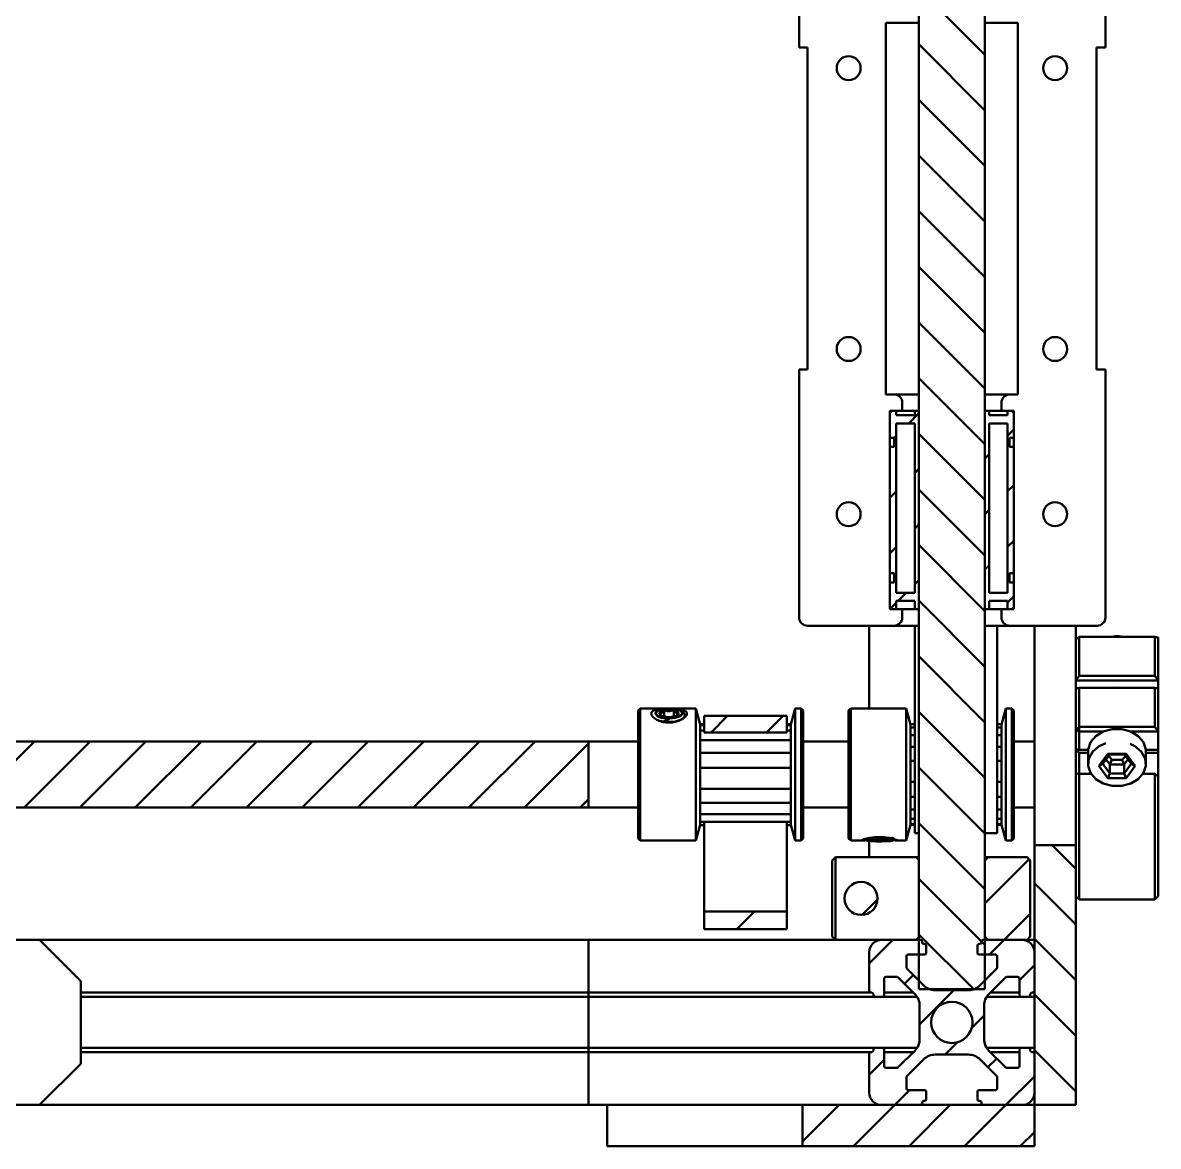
# Model space of a CAD drawing. Header units: millimetres. Extents: x -1615 to 4166, y 5 to 3174.
# Drawn here: x 1643.4 to 1735.1, y 2429.9 to 2520.6 of the extents above; entities that cross this region are included whole.
import ezdxf

# ---------------------------------------------------------------- set-up
doc = ezdxf.new("R2010")
doc.units = ezdxf.units.MM
doc.header["$LTSCALE"] = 0.25
doc.layers.add('Net dam', color=7, linetype='Continuous', lineweight=50)
pattern_1 = [(45, (1211.9955, 2335.5897), (-2.245064, 2.245064), [])]
pattern_2 = [(135, (1211.9955, 2335.5897), (-2.245064, -2.245064), [])]

msp = doc.modelspace()

# ---------------------------------------------------------------- hatches: boundary and pattern name
at = {"layer": 'Net dam'}
h = msp.add_hatch(dxfattribs=at)
h.set_pattern_fill('ANSI31', color=256, angle=90, style=0)
h.set_pattern_definition(pattern_2)
h.paths.add_polyline_path([(1721.053, 2687.252), (1715.719, 2687.252), (1715.719, 2442.586), (1721.053, 2442.586)], flags=0)
h = msp.add_hatch(dxfattribs=at)
h.set_pattern_fill('ANSI31', color=256, style=0)
h.set_pattern_definition(pattern_1)
h.paths.add_polyline_path([(1715.386, 2473.933), (1715.386, 2473.266), (1715.719, 2473.266), (1715.719, 2489.266), (1715.386, 2489.266), (1715.386, 2488.933), (1713.886, 2488.933), (1713.886, 2489.266), (1713.553, 2489.266), (1713.386, 2489.1), (1713.386, 2487.1), (1713.719, 2487.1), (1713.719, 2486.366), (1713.386, 2486.366), (1713.386, 2476.166), (1713.719, 2476.166), (1713.719, 2475.433), (1713.386, 2475.433), (1713.386, 2473.433), (1713.553, 2473.266), (1713.886, 2473.266), (1713.886, 2473.933)], flags=0)
h.paths.add_polyline_path([(1713.886, 2474.6), (1713.886, 2488.266), (1715.386, 2488.266), (1715.386, 2474.6)], flags=0)
h = msp.add_hatch(dxfattribs=at)
h.set_pattern_fill('ANSI31', color=256, style=0)
h.set_pattern_definition(pattern_1)
h.paths.add_polyline_path([(1721.386, 2473.266), (1721.386, 2473.933), (1722.886, 2473.933), (1722.886, 2473.266), (1723.219, 2473.266), (1723.386, 2473.433), (1723.386, 2475.433), (1723.053, 2475.433), (1723.053, 2476.166), (1723.386, 2476.166), (1723.386, 2486.366), (1723.053, 2486.366), (1723.053, 2487.1), (1723.386, 2487.1), (1723.386, 2489.1), (1723.219, 2489.266), (1722.886, 2489.266), (1722.886, 2488.933), (1721.386, 2488.933), (1721.386, 2489.266), (1721.053, 2489.266), (1721.053, 2473.266)], flags=0)
h.paths.add_polyline_path([(1721.386, 2474.6), (1721.386, 2488.266), (1722.886, 2488.266), (1722.886, 2474.6)], flags=0)
h = msp.add_hatch(dxfattribs=at)
h.set_pattern_fill('ANSI31', color=256, style=0)
h.set_pattern_definition(pattern_1)
h.paths.add_polyline_path([(1698.386, 2463.327), (1705.053, 2463.327), (1705.053, 2464.66), (1698.386, 2464.66)], flags=0)
h = msp.add_hatch(dxfattribs=at)
h.set_pattern_fill('ANSI31', color=256, style=0)
h.set_pattern_definition(pattern_1)
h.paths.add_polyline_path([(1411.053, 2457.252), (1689.053, 2457.252), (1689.053, 2462.586), (1411.053, 2462.586)], flags=0)
h = msp.add_hatch(dxfattribs=at)
h.set_pattern_fill('ANSI31', color=256, angle=90, style=0)
h.set_pattern_definition(pattern_2)
h.paths.add_polyline_path([(1728.386, 2454.222), (1725.053, 2454.222), (1725.053, 2433.252), (1728.386, 2433.252)], flags=0)
h = msp.add_hatch(dxfattribs=at)
h.set_pattern_fill('ANSI31', color=256, style=0)
h.set_pattern_definition(pattern_1)
h.paths.add_polyline_path([(1724.719, 2452.986), (1724.453, 2453.252), (1721.319, 2453.252), (1721.053, 2452.986), (1721.053, 2446.852), (1721.319, 2446.586), (1724.453, 2446.586), (1724.719, 2446.852)], flags=0)
h = msp.add_hatch(dxfattribs=at)
h.set_pattern_fill('ANSI31', color=256, style=0)
h.set_pattern_definition(pattern_1)
edge = h.paths.add_edge_path(flags=0)
edge.add_arc((1711.053, 2449.919), 1.333, 0, 360)
h = msp.add_hatch(dxfattribs=at)
h.set_pattern_fill('ANSI31', color=256, style=0)
h.set_pattern_definition(pattern_1)
h.paths.add_polyline_path([(1698.386, 2447.452), (1705.053, 2447.452), (1705.053, 2448.869), (1698.386, 2448.869)], flags=0)
h = msp.add_hatch(dxfattribs=at)
h.set_pattern_fill('ANSI31', color=256, style=0)
h.set_pattern_definition(pattern_1)
edge = h.paths.add_edge_path(flags=0)
edge.add_line((1713.053, 2443.586), (1713.957, 2443.586))
edge.add_arc((1713.957, 2443.452), 0.133, 45, 90, ccw=False)
edge.add_line((1714.051, 2443.546), (1715.395, 2442.202))
edge.add_arc((1714.453, 2441.259), 1.333, 0, 45, ccw=False)
edge.add_line((1715.786, 2441.259), (1715.786, 2438.578))
edge.add_arc((1714.453, 2438.578), 1.333, 315, 360, ccw=False)
edge.add_line((1715.395, 2437.635), (1714.051, 2436.291))
edge.add_arc((1713.957, 2436.386), 0.133, 270, 315, ccw=False)
edge.add_line((1713.957, 2436.252), (1713.053, 2436.252))
edge.add_arc((1713.053, 2436.386), 0.133, 180, 270, ccw=False)
edge.add_line((1712.919, 2436.386), (1712.919, 2437.719))
edge.add_arc((1712.786, 2437.719), 0.133, 0, 90)
edge.add_line((1712.786, 2437.852), (1712.186, 2437.852))
edge.add_arc((1712.186, 2437.719), 0.133, 90, 180)
edge.add_line((1712.053, 2437.719), (1712.053, 2437.652))
edge.add_arc((1711.919, 2437.652), 0.133, 270, 360, ccw=False)
edge.add_line((1711.919, 2437.519), (1711.853, 2437.519))
edge.add_arc((1711.853, 2437.386), 0.133, 90, 180)
edge.add_line((1711.719, 2437.386), (1711.719, 2434.252))
edge.add_arc((1712.719, 2434.252), 1, 180, 270)
edge.add_line((1712.719, 2433.252), (1715.853, 2433.252))
edge.add_arc((1715.853, 2433.386), 0.133, 270, 360)
edge.add_line((1715.986, 2433.386), (1715.986, 2433.452))
edge.add_arc((1716.119, 2433.452), 0.133, 90, 180, ccw=False)
edge.add_line((1716.119, 2433.586), (1716.186, 2433.586))
edge.add_arc((1716.186, 2433.719), 0.133, 270, 360)
edge.add_line((1716.319, 2433.719), (1716.319, 2434.319))
edge.add_arc((1716.186, 2434.319), 0.133, 0, 90)
edge.add_line((1716.186, 2434.452), (1714.853, 2434.452))
edge.add_arc((1714.853, 2434.586), 0.133, 180, 270, ccw=False)
edge.add_line((1714.719, 2434.586), (1714.719, 2435.49))
edge.add_arc((1714.853, 2435.49), 0.133, 135, 180, ccw=False)
edge.add_line((1714.758, 2435.584), (1716.102, 2436.928))
edge.add_arc((1717.045, 2435.986), 1.333, 90, 135, ccw=False)
edge.add_line((1717.045, 2437.319), (1719.726, 2437.319))
edge.add_arc((1719.726, 2435.986), 1.333, 45, 90, ccw=False)
edge.add_line((1720.669, 2436.928), (1722.013, 2435.584))
edge.add_arc((1721.919, 2435.49), 0.133, 0, 45, ccw=False)
edge.add_line((1722.053, 2435.49), (1722.053, 2434.586))
edge.add_arc((1721.919, 2434.586), 0.133, 270, 360, ccw=False)
edge.add_line((1721.919, 2434.452), (1720.586, 2434.452))
edge.add_arc((1720.586, 2434.319), 0.133, 90, 180)
edge.add_line((1720.453, 2434.319), (1720.453, 2433.719))
edge.add_arc((1720.586, 2433.719), 0.133, 180, 270)
edge.add_line((1720.586, 2433.586), (1720.653, 2433.586))
edge.add_arc((1720.653, 2433.452), 0.133, 0, 90, ccw=False)
edge.add_line((1720.786, 2433.452), (1720.786, 2433.386))
edge.add_arc((1720.919, 2433.386), 0.133, 180, 270)
edge.add_line((1720.919, 2433.252), (1724.053, 2433.252))
edge.add_arc((1724.053, 2434.252), 1, 270, 360)
edge.add_line((1725.053, 2434.252), (1725.053, 2437.386))
edge.add_arc((1724.919, 2437.386), 0.133, 0, 90)
edge.add_line((1724.919, 2437.519), (1724.853, 2437.519))
edge.add_arc((1724.853, 2437.652), 0.133, 180, 270, ccw=False)
edge.add_line((1724.719, 2437.652), (1724.719, 2437.719))
edge.add_arc((1724.586, 2437.719), 0.133, 0, 90)
edge.add_line((1724.586, 2437.852), (1723.986, 2437.852))
edge.add_arc((1723.986, 2437.719), 0.133, 90, 180)
edge.add_line((1723.853, 2437.719), (1723.853, 2436.386))
edge.add_arc((1723.719, 2436.386), 0.133, 270, 360, ccw=False)
edge.add_line((1723.719, 2436.252), (1722.815, 2436.252))
edge.add_arc((1722.815, 2436.386), 0.133, 225, 270, ccw=False)
edge.add_line((1722.721, 2436.291), (1721.376, 2437.635))
edge.add_arc((1722.319, 2438.578), 1.333, 180, 225, ccw=False)
edge.add_line((1720.986, 2438.578), (1720.986, 2441.259))
edge.add_arc((1722.319, 2441.259), 1.333, 135, 180, ccw=False)
edge.add_line((1721.376, 2442.202), (1722.721, 2443.546))
edge.add_arc((1722.815, 2443.452), 0.133, 90, 135, ccw=False)
edge.add_line((1722.815, 2443.586), (1723.719, 2443.586))
edge.add_arc((1723.719, 2443.452), 0.133, 0, 90, ccw=False)
edge.add_line((1723.853, 2443.452), (1723.853, 2442.119))
edge.add_arc((1723.986, 2442.119), 0.133, 180, 270)
edge.add_line((1723.986, 2441.986), (1724.586, 2441.986))
edge.add_arc((1724.586, 2442.119), 0.133, 270, 360)
edge.add_line((1724.719, 2442.119), (1724.719, 2442.186))
edge.add_arc((1724.853, 2442.186), 0.133, 90, 180, ccw=False)
edge.add_line((1724.853, 2442.319), (1724.919, 2442.319))
edge.add_arc((1724.919, 2442.452), 0.133, 270, 360)
edge.add_line((1725.053, 2442.452), (1725.053, 2445.586))
edge.add_arc((1724.053, 2445.586), 1, 0, 90)
edge.add_line((1724.053, 2446.586), (1720.919, 2446.586))
edge.add_arc((1720.919, 2446.452), 0.133, 90, 180)
edge.add_line((1720.786, 2446.452), (1720.786, 2446.386))
edge.add_arc((1720.653, 2446.386), 0.133, 270, 360, ccw=False)
edge.add_line((1720.653, 2446.252), (1720.586, 2446.252))
edge.add_arc((1720.586, 2446.119), 0.133, 90, 180)
edge.add_line((1720.453, 2446.119), (1720.453, 2445.519))
edge.add_arc((1720.586, 2445.519), 0.133, 180, 270)
edge.add_line((1720.586, 2445.386), (1721.919, 2445.386))
edge.add_arc((1721.919, 2445.252), 0.133, 0, 90, ccw=False)
edge.add_line((1722.053, 2445.252), (1722.053, 2444.348))
edge.add_arc((1721.919, 2444.348), 0.133, 315, 360, ccw=False)
edge.add_line((1722.013, 2444.254), (1720.669, 2442.909))
edge.add_arc((1719.726, 2443.852), 1.333, 270, 315, ccw=False)
edge.add_line((1719.726, 2442.519), (1717.045, 2442.519))
edge.add_arc((1717.045, 2443.852), 1.333, 225, 270, ccw=False)
edge.add_line((1716.102, 2442.909), (1714.758, 2444.254))
edge.add_arc((1714.853, 2444.348), 0.133, 180, 225, ccw=False)
edge.add_line((1714.719, 2444.348), (1714.719, 2445.252))
edge.add_arc((1714.853, 2445.252), 0.133, 90, 180, ccw=False)
edge.add_line((1714.853, 2445.386), (1716.186, 2445.386))
edge.add_arc((1716.186, 2445.519), 0.133, 270, 360)
edge.add_line((1716.319, 2445.519), (1716.319, 2446.119))
edge.add_arc((1716.186, 2446.119), 0.133, 0, 90)
edge.add_line((1716.186, 2446.252), (1716.119, 2446.252))
edge.add_arc((1716.119, 2446.386), 0.133, 180, 270, ccw=False)
edge.add_line((1715.986, 2446.386), (1715.986, 2446.452))
edge.add_arc((1715.853, 2446.452), 0.133, 0, 90)
edge.add_line((1715.853, 2446.586), (1712.719, 2446.586))
edge.add_arc((1712.719, 2445.586), 1, 90, 180)
edge.add_line((1711.719, 2445.586), (1711.719, 2442.452))
edge.add_arc((1711.853, 2442.452), 0.133, 180, 270)
edge.add_line((1711.853, 2442.319), (1711.919, 2442.319))
edge.add_arc((1711.919, 2442.186), 0.133, 0, 90, ccw=False)
edge.add_line((1712.053, 2442.186), (1712.053, 2442.119))
edge.add_arc((1712.186, 2442.119), 0.133, 180, 270)
edge.add_line((1712.186, 2441.986), (1712.786, 2441.986))
edge.add_arc((1712.786, 2442.119), 0.133, 270, 360)
edge.add_line((1712.919, 2442.119), (1712.919, 2443.452))
edge.add_arc((1713.053, 2443.452), 0.133, 90, 180, ccw=False)
edge = h.paths.add_edge_path(flags=0)
edge.add_arc((1718.386, 2439.919), 1.667, 0, 360)
h = msp.add_hatch(dxfattribs=at)
h.set_pattern_fill('ANSI31', color=256, style=0)
h.set_pattern_definition(pattern_1)
h.paths.add_polyline_path([(1725.053, 2429.919), (1725.053, 2433.252), (1706.331, 2433.252), (1706.331, 2429.919)], flags=0)

# ---------------------------------------------------------------- linework, layer by layer
for p, q in [((1715.719, 2687.252), (1715.719, 2442.586)), ((1721.053, 2442.586), (1721.053, 2687.252)), ((1706.053, 2518.6), (1706.053, 2538.6)), ((1730.783, 2518.6), (1730.783, 2538.6)), ((1713.719, 2520.6), (1713.053, 2520.6)), ((1713.053, 2490.6), (1713.053, 2520.6)), ((1715.719, 2520.6), (1713.719, 2520.6)), ((1723.053, 2520.6), (1721.053, 2520.6)), ((1723.719, 2520.6), (1723.053, 2520.6)), ((1723.719, 2520.6), (1723.719, 2490.6)), ((1706.053, 2518.6), (1706.719, 2518.6)), ((1706.719, 2518.6), (1706.719, 2492.6)), ((1730.053, 2518.6), (1730.783, 2518.6)), ((1730.053, 2492.6), (1730.053, 2518.6)), ((1706.053, 2492.6), (1706.053, 2472.6)), ((1706.719, 2492.6), (1706.053, 2492.6)), ((1730.783, 2492.6), (1730.053, 2492.6)), ((1730.783, 2472.6), (1730.783, 2492.6)), ((1713.053, 2490.6), (1713.719, 2490.6)), ((1713.719, 2490.6), (1715.719, 2490.6)), ((1721.053, 2490.6), (1723.053, 2490.6)), ((1723.053, 2490.6), (1723.719, 2490.6)), ((1713.386, 2489.1), (1713.553, 2489.266)), ((1713.386, 2489.266), (1714.386, 2489.266)), ((1713.386, 2473.266), (1713.386, 2489.266)), ((1713.553, 2489.266), (1713.886, 2489.266)), ((1713.886, 2489.266), (1713.886, 2488.933)), ((1714.386, 2489.266), (1714.386, 2489.933)), ((1714.386, 2489.266), (1715.386, 2489.266)), ((1715.386, 2488.933), (1715.386, 2489.266)), ((1715.386, 2489.266), (1715.719, 2489.266)), ((1715.719, 2489.266), (1715.719, 2473.266)), ((1721.053, 2473.266), (1721.053, 2489.266)), ((1721.053, 2489.266), (1721.386, 2489.266)), ((1721.386, 2489.266), (1721.386, 2488.933)), ((1721.386, 2489.266), (1722.386, 2489.266)), ((1722.386, 2489.933), (1722.386, 2489.266)), ((1722.386, 2489.266), (1723.386, 2489.266)), ((1722.886, 2488.933), (1722.886, 2489.266)), ((1722.886, 2489.266), (1723.219, 2489.266)), ((1723.219, 2489.266), (1723.386, 2489.1)), ((1723.386, 2489.266), (1723.386, 2473.266)), ((1713.386, 2487.1), (1713.386, 2489.1)), ((1713.886, 2488.933), (1715.386, 2488.933)), ((1721.386, 2488.933), (1722.886, 2488.933)), ((1723.386, 2489.1), (1723.386, 2487.1)), ((1713.886, 2488.266), (1715.386, 2488.266)), ((1713.886, 2474.6), (1713.886, 2488.266)), ((1715.386, 2488.266), (1715.386, 2474.6)), ((1721.386, 2488.266), (1722.886, 2488.266)), ((1721.386, 2474.6), (1721.386, 2488.266)), ((1722.886, 2488.266), (1722.886, 2474.6)), ((1713.719, 2487.1), (1713.386, 2487.1)), ((1713.719, 2486.366), (1713.719, 2487.1)), ((1723.386, 2487.1), (1723.053, 2487.1)), ((1723.053, 2487.1), (1723.053, 2486.366)), ((1713.386, 2476.166), (1713.386, 2486.366)), ((1713.386, 2486.366), (1713.719, 2486.366)), ((1723.053, 2486.366), (1723.386, 2486.366)), ((1723.386, 2486.366), (1723.386, 2476.166)), ((1713.719, 2476.166), (1713.386, 2476.166)), ((1713.719, 2475.433), (1713.719, 2476.166)), ((1723.053, 2476.166), (1723.053, 2475.433)), ((1723.386, 2476.166), (1723.053, 2476.166)), ((1713.386, 2473.433), (1713.386, 2475.433)), ((1713.386, 2475.433), (1713.719, 2475.433)), ((1715.386, 2474.6), (1713.886, 2474.6)), ((1722.886, 2474.6), (1721.386, 2474.6)), ((1723.053, 2475.433), (1723.386, 2475.433)), ((1723.386, 2475.433), (1723.386, 2473.433)), ((1715.386, 2473.933), (1713.886, 2473.933)), ((1713.886, 2473.933), (1713.886, 2473.266)), ((1715.386, 2473.266), (1715.386, 2473.933)), ((1721.386, 2473.933), (1721.386, 2473.266)), ((1722.886, 2473.933), (1721.386, 2473.933)), ((1722.886, 2473.266), (1722.886, 2473.933)), ((1713.553, 2473.266), (1713.386, 2473.433)), ((1714.386, 2473.266), (1713.386, 2473.266)), ((1713.886, 2473.266), (1713.553, 2473.266)), ((1714.386, 2472.6), (1714.386, 2473.266)), ((1715.386, 2473.266), (1714.386, 2473.266)), ((1715.719, 2473.266), (1715.386, 2473.266)), ((1721.386, 2473.266), (1721.053, 2473.266)), ((1722.386, 2473.266), (1721.386, 2473.266)), ((1722.386, 2473.266), (1722.386, 2472.6)), ((1723.386, 2473.266), (1722.386, 2473.266)), ((1723.219, 2473.266), (1722.886, 2473.266)), ((1723.386, 2473.433), (1723.219, 2473.266)), ((1706.719, 2471.933), (1713.719, 2471.933)), ((1711.719, 2465.252), (1711.719, 2471.933)), ((1715.719, 2471.933), (1713.719, 2471.933)), ((1715.386, 2459.883), (1715.386, 2471.933)), ((1723.053, 2471.933), (1721.053, 2471.933)), ((1722.053, 2459.883), (1722.053, 2471.933)), ((1723.053, 2471.933), (1730.117, 2471.933)), ((1725.053, 2471.933), (1725.053, 2454.222)), ((1728.386, 2471.933), (1728.386, 2470.825)), ((1728.386, 2470.825), (1728.653, 2471.031)), ((1728.653, 2471.031), (1728.653, 2467.886)), ((1734.786, 2471.031), (1728.653, 2471.031)), ((1734.786, 2467.886), (1734.786, 2471.031)), ((1734.786, 2471.031), (1735.053, 2470.994)), ((1735.053, 2470.994), (1735.053, 2467.511)), ((1728.386, 2467.511), (1728.386, 2470.825)), ((1728.386, 2467.511), (1728.653, 2467.886)), ((1735.053, 2467.511), (1728.386, 2467.511)), ((1728.386, 2466.952), (1728.386, 2467.511)), ((1728.653, 2467.886), (1734.786, 2467.886)), ((1735.053, 2467.511), (1734.786, 2467.886)), ((1735.053, 2466.877), (1735.053, 2467.511)), ((1728.386, 2466.952), (1728.386, 2466.877)), ((1728.653, 2466.915), (1728.386, 2466.877)), ((1728.386, 2463.564), (1728.386, 2466.877)), ((1728.653, 2466.915), (1728.653, 2463.77)), ((1734.786, 2466.915), (1728.653, 2466.915)), ((1734.786, 2463.77), (1734.786, 2466.915)), ((1735.053, 2466.877), (1734.786, 2466.915)), ((1735.053, 2466.877), (1735.053, 2463.395)), ((1693.219, 2465.252), (1693.053, 2465.086)), ((1693.053, 2465.086), (1693.053, 2454.752)), ((1695.336, 2465.252), (1693.219, 2465.252)), ((1693.219, 2465.252), (1693.219, 2457.882)), ((1694.529, 2464.738), (1694.679, 2464.645)), ((1694.691, 2465.094), (1694.654, 2465.074)), ((1695.168, 2464.599), (1695.168, 2465.108)), ((1697.707, 2465.252), (1695.769, 2465.252)), ((1695.937, 2464.599), (1695.937, 2465.108)), ((1696.535, 2465.03), (1696.414, 2465.094)), ((1698.053, 2463.963), (1697.707, 2465.252)), ((1697.707, 2457.882), (1697.707, 2465.252)), ((1705.053, 2464.66), (1698.386, 2464.66)), ((1698.386, 2464.66), (1698.386, 2463.327)), ((1705.053, 2463.327), (1705.053, 2464.66)), ((1705.731, 2465.252), (1705.386, 2463.963)), ((1706.219, 2465.252), (1705.731, 2465.252)), ((1705.731, 2457.882), (1705.731, 2465.252)), ((1706.386, 2465.086), (1706.219, 2465.252)), ((1706.219, 2465.252), (1706.219, 2457.882)), ((1706.386, 2465.086), (1706.386, 2464.694)), ((1706.386, 2464.694), (1706.386, 2454.752)), ((1710.219, 2465.252), (1710.053, 2465.086)), ((1710.053, 2465.086), (1710.053, 2460.261)), ((1714.707, 2465.252), (1710.219, 2465.252)), ((1710.219, 2465.252), (1710.219, 2454.586)), ((1715.053, 2463.963), (1714.707, 2465.252)), ((1714.707, 2454.586), (1714.707, 2465.252)), ((1722.731, 2465.252), (1722.386, 2463.963)), ((1723.219, 2465.252), (1722.731, 2465.252)), ((1722.731, 2454.586), (1722.731, 2465.252)), ((1723.386, 2465.086), (1723.219, 2465.252)), ((1723.219, 2465.252), (1723.219, 2454.586)), ((1723.386, 2465.086), (1723.386, 2454.752)), ((1695.332, 2464.469), (1695.613, 2464.447)), ((1698.386, 2463.99), (1698.053, 2463.99)), ((1698.053, 2463.99), (1698.053, 2463.963)), ((1698.053, 2463.914), (1698.053, 2463.963)), ((1698.386, 2463.914), (1698.053, 2463.914)), ((1698.053, 2463.914), (1698.053, 2463.912)), ((1698.053, 2463.912), (1698.053, 2463.847)), ((1698.053, 2463.847), (1698.053, 2463.798)), ((1698.053, 2463.475), (1698.053, 2463.798)), ((1705.386, 2463.99), (1705.053, 2463.99)), ((1705.386, 2463.914), (1705.053, 2463.914)), ((1705.386, 2463.963), (1705.386, 2463.99)), ((1705.386, 2463.963), (1705.386, 2463.914)), ((1705.386, 2463.912), (1705.386, 2463.914)), ((1705.386, 2463.847), (1705.386, 2463.912)), ((1705.386, 2463.798), (1705.386, 2463.847)), ((1705.386, 2463.798), (1705.386, 2463.475)), ((1715.386, 2463.987), (1715.053, 2463.987)), ((1715.053, 2463.987), (1715.053, 2463.962)), ((1715.053, 2463.987), (1715.053, 2463.987)), ((1715.053, 2463.962), (1715.053, 2463.922)), ((1715.053, 2463.714), (1715.053, 2463.922)), ((1715.386, 2463.724), (1715.053, 2463.724)), ((1715.053, 2463.724), (1715.053, 2463.717)), ((1715.053, 2463.717), (1715.053, 2463.607)), ((1715.053, 2463.607), (1715.053, 2463.548)), ((1722.386, 2463.987), (1722.053, 2463.987)), ((1722.386, 2463.724), (1722.053, 2463.724)), ((1722.386, 2463.962), (1722.386, 2463.987)), ((1722.386, 2463.987), (1722.386, 2463.987)), ((1722.386, 2463.922), (1722.386, 2463.962)), ((1722.386, 2463.922), (1722.386, 2463.714)), ((1722.386, 2463.717), (1722.386, 2463.724)), ((1722.386, 2463.607), (1722.386, 2463.717)), ((1722.386, 2463.548), (1722.386, 2463.607)), ((1728.653, 2463.77), (1728.386, 2463.564)), ((1728.653, 2463.395), (1728.653, 2463.77)), ((1728.653, 2463.77), (1734.786, 2463.77)), ((1735.053, 2463.395), (1734.786, 2463.77)), ((1698.386, 2463.479), (1698.053, 2463.479)), ((1698.053, 2463.466), (1698.053, 2463.479)), ((1698.053, 2463.466), (1698.053, 2463.32)), ((1698.053, 2463.32), (1698.053, 2463.254)), ((1698.053, 2462.706), (1698.053, 2463.254)), ((1705.386, 2462.706), (1698.053, 2462.706)), ((1698.053, 2462.706), (1698.053, 2462.673)), ((1698.053, 2462.673), (1698.053, 2462.46)), ((1698.386, 2463.327), (1705.053, 2463.327)), ((1705.386, 2463.479), (1705.053, 2463.479)), ((1705.386, 2463.466), (1705.386, 2463.479)), ((1705.386, 2463.32), (1705.386, 2463.466)), ((1705.386, 2463.254), (1705.386, 2463.32)), ((1705.386, 2463.254), (1705.386, 2462.706)), ((1705.386, 2462.673), (1705.386, 2462.706)), ((1705.386, 2462.46), (1705.386, 2462.673)), ((1715.053, 2463.097), (1715.053, 2463.548)), ((1715.386, 2463.098), (1715.053, 2463.098)), ((1715.053, 2463.098), (1715.053, 2463.075)), ((1715.053, 2463.075), (1715.053, 2462.891)), ((1715.053, 2462.891), (1715.053, 2462.818)), ((1715.053, 2462.169), (1715.053, 2462.818)), ((1722.386, 2463.098), (1722.053, 2463.098)), ((1722.386, 2463.548), (1722.386, 2463.097)), ((1722.386, 2463.075), (1722.386, 2463.098)), ((1722.386, 2462.891), (1722.386, 2463.075)), ((1722.386, 2462.818), (1722.386, 2462.891)), ((1722.386, 2462.818), (1722.386, 2462.169)), ((1728.653, 2463.395), (1728.386, 2463.564)), ((1728.386, 2463.005), (1728.386, 2463.564)), ((1728.386, 2463.005), (1728.386, 2454.222)), ((1730.636, 2463.395), (1728.653, 2463.395)), ((1728.653, 2463.395), (1728.653, 2461.914)), ((1735.053, 2463.395), (1732.802, 2463.395)), ((1735.053, 2461.914), (1735.053, 2463.395)), ((1411.053, 2462.586), (1689.053, 2462.586)), ((1693.053, 2462.586), (1689.053, 2462.586)), ((1689.053, 2462.586), (1689.053, 2457.252)), ((1698.053, 2462.46), (1698.053, 2462.384)), ((1698.053, 2461.663), (1698.053, 2462.384)), ((1705.386, 2462.384), (1705.386, 2462.46)), ((1705.386, 2462.384), (1705.386, 2461.663)), ((1710.053, 2462.586), (1706.386, 2462.586)), ((1715.386, 2462.171), (1715.053, 2462.171)), ((1715.053, 2462.169), (1715.053, 2462.125)), ((1715.053, 2462.125), (1715.053, 2461.884)), ((1715.053, 2461.884), (1715.053, 2461.805)), ((1715.053, 2461.02), (1715.053, 2461.805)), ((1722.386, 2462.171), (1722.053, 2462.171)), ((1722.386, 2462.125), (1722.386, 2462.169)), ((1722.386, 2461.884), (1722.386, 2462.125)), ((1722.386, 2461.805), (1722.386, 2461.884)), ((1722.386, 2461.805), (1722.386, 2461.02)), ((1725.053, 2462.586), (1723.386, 2462.586)), ((1728.653, 2461.914), (1728.386, 2461.964)), ((1728.386, 2461.964), (1728.653, 2461.676)), ((1728.653, 2461.914), (1729.391, 2461.914)), ((1729.386, 2461.795), (1729.386, 2460.782)), ((1734.047, 2461.914), (1735.053, 2461.914)), ((1734.053, 2460.782), (1734.053, 2461.795)), ((1735.053, 2461.676), (1735.053, 2461.914)), ((1705.386, 2461.669), (1698.053, 2461.669)), ((1698.053, 2461.663), (1698.053, 2461.61)), ((1698.053, 2461.61), (1698.053, 2461.351)), ((1698.053, 2461.351), (1698.053, 2461.272)), ((1698.053, 2460.451), (1698.053, 2461.272)), ((1705.386, 2461.61), (1705.386, 2461.663)), ((1705.386, 2461.351), (1705.386, 2461.61)), ((1705.386, 2461.272), (1705.386, 2461.351)), ((1705.386, 2461.272), (1705.386, 2460.451)), ((1715.386, 2461.032), (1715.053, 2461.032)), ((1715.053, 2461.02), (1715.053, 2460.958)), ((1715.053, 2460.958), (1715.053, 2460.684)), ((1722.386, 2461.032), (1722.053, 2461.032)), ((1722.386, 2460.958), (1722.386, 2461.02)), ((1722.386, 2460.684), (1722.386, 2460.958)), ((1728.653, 2461.676), (1728.653, 2459.989)), ((1728.653, 2461.676), (1729.386, 2461.676)), ((1730.264, 2460.613), (1730.992, 2461.588)), ((1731.142, 2461.552), (1730.565, 2460.778)), ((1731.142, 2460.73), (1730.835, 2461.141)), ((1730.992, 2461.588), (1732.447, 2461.588)), ((1731.142, 2461.552), (1730.992, 2461.588)), ((1731.047, 2461.424), (1731.292, 2461.096)), ((1732.297, 2461.552), (1731.142, 2461.552)), ((1731.292, 2461.096), (1731.142, 2460.73)), ((1731.292, 2461.096), (1732.146, 2461.096)), ((1732.146, 2461.096), (1732.392, 2461.424)), ((1732.146, 2461.096), (1732.297, 2460.73)), ((1732.447, 2461.588), (1732.297, 2461.552)), ((1732.874, 2460.778), (1732.297, 2461.552)), ((1732.603, 2461.141), (1732.297, 2460.73)), ((1732.447, 2461.588), (1733.174, 2460.613)), ((1734.053, 2461.676), (1735.053, 2461.676)), ((1735.053, 2459.772), (1735.053, 2461.676)), ((1705.386, 2460.471), (1698.053, 2460.471)), ((1698.053, 2460.451), (1698.053, 2460.382)), ((1698.053, 2460.382), (1698.053, 2460.102)), ((1698.053, 2460.102), (1698.053, 2460.028)), ((1698.053, 2459.186), (1698.053, 2460.028)), ((1705.386, 2460.382), (1705.386, 2460.451)), ((1705.386, 2460.102), (1705.386, 2460.382)), ((1705.386, 2460.028), (1705.386, 2460.102)), ((1705.386, 2460.028), (1705.386, 2459.186)), ((1710.053, 2460.261), (1710.053, 2454.752)), ((1715.053, 2460.684), (1715.053, 2460.607)), ((1715.053, 2459.764), (1715.053, 2460.607)), ((1722.386, 2460.607), (1722.386, 2460.684)), ((1722.386, 2460.607), (1722.386, 2459.764)), ((1728.386, 2460.008), (1728.653, 2459.989)), ((1728.653, 2459.989), (1728.653, 2454.975)), ((1729.623, 2459.989), (1728.653, 2459.989)), ((1730.565, 2460.778), (1730.264, 2460.613)), ((1730.992, 2459.638), (1730.264, 2460.613)), ((1730.565, 2460.778), (1731.142, 2460.004)), ((1731.142, 2460.004), (1730.992, 2459.638)), ((1731.142, 2460.73), (1731.142, 2460.004)), ((1732.297, 2460.73), (1731.142, 2460.73)), ((1731.142, 2460.004), (1732.297, 2460.004)), ((1732.297, 2460.004), (1732.874, 2460.778)), ((1732.297, 2460.73), (1732.297, 2460.004)), ((1732.447, 2459.638), (1732.297, 2460.004)), ((1733.174, 2460.613), (1732.447, 2459.638)), ((1733.174, 2460.613), (1732.874, 2460.778)), ((1734.786, 2459.989), (1733.816, 2459.989)), ((1734.786, 2454.975), (1734.786, 2459.989)), ((1734.786, 2459.989), (1735.053, 2459.772)), ((1698.053, 2459.186), (1698.053, 2459.108)), ((1698.053, 2459.108), (1698.053, 2458.835)), ((1705.386, 2459.108), (1705.386, 2459.186)), ((1705.386, 2458.835), (1705.386, 2459.108)), ((1715.053, 2459.764), (1715.053, 2459.69)), ((1715.053, 2459.69), (1715.053, 2459.41)), ((1715.053, 2459.41), (1715.053, 2459.342)), ((1715.053, 2458.523), (1715.053, 2459.342)), ((1715.053, 2459.323), (1715.386, 2459.323)), ((1715.386, 2455.177), (1715.386, 2459.883)), ((1722.053, 2455.177), (1722.053, 2459.883)), ((1722.053, 2459.323), (1722.386, 2459.323)), ((1722.386, 2459.69), (1722.386, 2459.764)), ((1722.386, 2459.41), (1722.386, 2459.69)), ((1722.386, 2459.342), (1722.386, 2459.41)), ((1722.386, 2459.342), (1722.386, 2458.523)), ((1732.447, 2459.638), (1730.992, 2459.638)), ((1735.053, 2459.772), (1735.053, 2454.83)), ((1698.053, 2458.835), (1698.053, 2458.774)), ((1698.053, 2457.993), (1698.053, 2458.774)), ((1698.053, 2458.762), (1705.386, 2458.762)), ((1705.386, 2458.774), (1705.386, 2458.835)), ((1705.386, 2458.774), (1705.386, 2457.993)), ((1715.053, 2458.523), (1715.053, 2458.444)), ((1715.053, 2458.444), (1715.053, 2458.186)), ((1715.053, 2458.186), (1715.053, 2458.133)), ((1715.053, 2457.418), (1715.053, 2458.133)), ((1715.053, 2458.128), (1715.386, 2458.128)), ((1722.053, 2458.128), (1722.386, 2458.128)), ((1722.386, 2458.444), (1722.386, 2458.523)), ((1722.386, 2458.186), (1722.386, 2458.444)), ((1722.386, 2458.133), (1722.386, 2458.186)), ((1722.386, 2458.133), (1722.386, 2457.418)), ((1689.053, 2457.252), (1411.053, 2457.252)), ((1689.053, 2457.252), (1693.053, 2457.252)), ((1693.219, 2457.882), (1693.219, 2454.586)), ((1697.707, 2454.586), (1697.707, 2457.882)), ((1698.053, 2457.993), (1698.053, 2457.914)), ((1698.053, 2457.914), (1698.053, 2457.674)), ((1698.053, 2457.674), (1698.053, 2457.631)), ((1698.053, 2456.988), (1698.053, 2457.631)), ((1698.053, 2457.63), (1705.386, 2457.63)), ((1705.386, 2457.914), (1705.386, 2457.993)), ((1705.386, 2457.674), (1705.386, 2457.914)), ((1705.386, 2457.631), (1705.386, 2457.674)), ((1705.386, 2457.631), (1705.386, 2456.988)), ((1705.731, 2454.586), (1705.731, 2457.882)), ((1706.219, 2457.882), (1706.219, 2454.586)), ((1706.386, 2457.252), (1710.053, 2457.252)), ((1715.053, 2457.418), (1715.053, 2457.342)), ((1715.053, 2457.342), (1715.053, 2457.131)), ((1722.386, 2457.342), (1722.386, 2457.418)), ((1722.386, 2457.131), (1722.386, 2457.342)), ((1723.386, 2457.252), (1725.053, 2457.252)), ((1698.053, 2456.988), (1698.053, 2456.916)), ((1698.053, 2456.916), (1698.053, 2456.733)), ((1698.053, 2456.733), (1698.053, 2456.712)), ((1698.053, 2456.27), (1698.053, 2456.713)), ((1698.053, 2456.712), (1705.386, 2456.712)), ((1698.053, 2456.27), (1698.053, 2456.212)), ((1705.386, 2456.916), (1705.386, 2456.988)), ((1705.386, 2456.733), (1705.386, 2456.916)), ((1705.386, 2456.712), (1705.386, 2456.733)), ((1705.386, 2456.713), (1705.386, 2456.27)), ((1705.386, 2456.212), (1705.386, 2456.27)), ((1715.053, 2457.131), (1715.053, 2457.099)), ((1715.053, 2457.099), (1715.386, 2457.099)), ((1715.053, 2456.558), (1715.053, 2457.099)), ((1715.053, 2456.558), (1715.053, 2456.493)), ((1715.053, 2456.493), (1715.053, 2456.349)), ((1715.053, 2456.349), (1715.053, 2456.337)), ((1715.053, 2456.028), (1715.053, 2456.341)), ((1715.053, 2456.337), (1715.386, 2456.337)), ((1722.053, 2457.099), (1722.386, 2457.099)), ((1722.053, 2456.337), (1722.386, 2456.337)), ((1722.386, 2457.099), (1722.386, 2457.131)), ((1722.386, 2457.099), (1722.386, 2456.558)), ((1722.386, 2456.493), (1722.386, 2456.558)), ((1722.386, 2456.349), (1722.386, 2456.493)), ((1722.386, 2456.337), (1722.386, 2456.349)), ((1722.386, 2456.341), (1722.386, 2456.028)), ((1697.707, 2454.586), (1698.053, 2455.875)), ((1698.053, 2456.212), (1698.053, 2456.104)), ((1698.053, 2455.91), (1698.053, 2456.108)), ((1698.053, 2456.104), (1698.053, 2456.098)), ((1698.053, 2456.098), (1705.386, 2456.098)), ((1698.053, 2455.91), (1698.053, 2455.87)), ((1698.053, 2455.87), (1698.053, 2455.848)), ((1698.053, 2455.848), (1698.386, 2455.848)), ((1698.053, 2455.848), (1698.053, 2455.848)), ((1698.386, 2448.869), (1698.386, 2456.098)), ((1705.053, 2448.869), (1705.053, 2456.098)), ((1705.053, 2455.848), (1705.386, 2455.848)), ((1705.386, 2456.104), (1705.386, 2456.212)), ((1705.386, 2456.108), (1705.386, 2455.91)), ((1705.386, 2456.098), (1705.386, 2456.104)), ((1705.386, 2455.87), (1705.386, 2455.91)), ((1705.386, 2455.875), (1705.731, 2454.586)), ((1705.386, 2455.848), (1705.386, 2455.87)), ((1705.386, 2455.848), (1705.386, 2455.848)), ((1714.707, 2454.586), (1715.053, 2455.875)), ((1715.053, 2456.028), (1715.053, 2455.979)), ((1715.053, 2455.979), (1715.053, 2455.917)), ((1715.053, 2455.917), (1715.053, 2455.915)), ((1715.053, 2455.915), (1715.386, 2455.915)), ((1715.053, 2455.875), (1715.053, 2455.915)), ((1715.053, 2455.875), (1715.053, 2455.85)), ((1715.053, 2455.85), (1715.386, 2455.85)), ((1722.053, 2455.915), (1722.386, 2455.915)), ((1722.053, 2455.85), (1722.386, 2455.85)), ((1722.386, 2455.979), (1722.386, 2456.028)), ((1722.386, 2455.917), (1722.386, 2455.979)), ((1722.386, 2455.915), (1722.386, 2455.917)), ((1722.386, 2455.915), (1722.386, 2455.875)), ((1722.386, 2455.875), (1722.731, 2454.586)), ((1722.386, 2455.875), (1722.386, 2455.85)), ((1693.053, 2454.752), (1693.219, 2454.586)), ((1693.219, 2454.586), (1697.707, 2454.586)), ((1705.731, 2454.586), (1706.219, 2454.586)), ((1706.219, 2454.586), (1706.386, 2454.752)), ((1710.053, 2454.752), (1710.219, 2454.586)), ((1710.219, 2454.586), (1711.166, 2454.586)), ((1711.326, 2454.699), (1711.491, 2454.585)), ((1711.546, 2454.606), (1711.488, 2454.588)), ((1711.719, 2453.252), (1711.719, 2454.547)), ((1712.251, 2454.659), (1712.006, 2454.649)), ((1712.553, 2454.643), (1712.553, 2454.541)), ((1713.583, 2454.808), (1713.663, 2454.854)), ((1713.715, 2454.673), (1713.583, 2454.75)), ((1713.614, 2454.585), (1713.723, 2454.661)), ((1713.937, 2454.586), (1714.707, 2454.586)), ((1715.386, 2455.177), (1715.719, 2455.177)), ((1721.053, 2455.177), (1722.053, 2455.177)), ((1722.731, 2454.586), (1723.219, 2454.586)), ((1723.219, 2454.586), (1723.386, 2454.752)), ((1728.653, 2454.975), (1728.653, 2449.831)), ((1734.786, 2449.831), (1734.786, 2454.975)), ((1735.053, 2454.83), (1735.053, 2450.098)), ((1725.053, 2454.222), (1728.386, 2454.222)), ((1725.053, 2454.222), (1725.053, 2433.252)), ((1728.386, 2454.222), (1728.386, 2433.252)), ((1708.719, 2452.986), (1708.986, 2453.252)), ((1708.719, 2446.852), (1708.719, 2452.986)), ((1708.986, 2453.252), (1708.986, 2446.586)), ((1708.986, 2453.252), (1715.495, 2453.252)), ((1715.719, 2453.032), (1715.495, 2453.252)), ((1715.495, 2453.252), (1715.719, 2453.252)), ((1721.053, 2452.986), (1721.319, 2453.252)), ((1721.053, 2453.252), (1721.319, 2453.252)), ((1721.053, 2452.986), (1721.053, 2446.852)), ((1721.319, 2453.252), (1724.453, 2453.252)), ((1724.453, 2453.252), (1724.719, 2452.986)), ((1724.719, 2452.986), (1724.719, 2446.852)), ((1728.386, 2450.098), (1728.653, 2449.831)), ((1728.653, 2449.831), (1734.786, 2449.831)), ((1734.786, 2449.831), (1735.053, 2450.098)), ((1698.386, 2448.869), (1698.386, 2447.452)), ((1705.053, 2448.869), (1698.386, 2448.869)), ((1705.053, 2447.452), (1705.053, 2448.869)), ((1698.386, 2447.452), (1705.053, 2447.452)), ((1644.719, 2446.586), (1625.386, 2446.586)), ((1648.053, 2443.252), (1644.719, 2446.586)), ((1644.719, 2446.586), (1689.053, 2446.586)), ((1689.053, 2445.586), (1689.053, 2446.586)), ((1689.053, 2446.586), (1708.986, 2446.586)), ((1708.986, 2446.586), (1708.719, 2446.852)), ((1708.986, 2446.586), (1712.719, 2446.586)), ((1715.853, 2446.586), (1712.719, 2446.586)), ((1715.495, 2446.586), (1715.719, 2446.806)), ((1715.986, 2446.386), (1715.986, 2446.452)), ((1716.186, 2446.252), (1716.119, 2446.252)), ((1720.653, 2446.252), (1720.586, 2446.252)), ((1720.786, 2446.452), (1720.786, 2446.386)), ((1724.053, 2446.586), (1720.919, 2446.586)), ((1721.319, 2446.586), (1721.053, 2446.852)), ((1721.319, 2446.586), (1724.453, 2446.586)), ((1724.719, 2446.852), (1724.453, 2446.586)), ((1725.053, 2446.586), (1724.453, 2446.586)), ((1689.053, 2442.452), (1689.053, 2445.586)), ((1711.719, 2445.586), (1711.719, 2442.452)), ((1714.719, 2444.348), (1714.719, 2445.252)), ((1714.853, 2445.386), (1716.186, 2445.386)), ((1716.319, 2445.519), (1716.319, 2446.119)), ((1720.453, 2446.119), (1720.453, 2445.519)), ((1720.586, 2445.386), (1721.919, 2445.386)), ((1722.053, 2445.252), (1722.053, 2444.348)), ((1725.053, 2442.452), (1725.053, 2445.586)), ((1712.919, 2442.119), (1712.919, 2443.452)), ((1713.053, 2443.586), (1713.957, 2443.586)), ((1714.051, 2443.546), (1715.395, 2442.202)), ((1716.102, 2442.909), (1714.758, 2444.254)), ((1722.013, 2444.254), (1720.669, 2442.909)), ((1721.376, 2442.202), (1722.721, 2443.546)), ((1722.815, 2443.586), (1723.719, 2443.586)), ((1723.853, 2443.452), (1723.853, 2442.119)), ((1648.053, 2436.586), (1648.053, 2443.252)), ((1715.719, 2442.586), (1721.053, 2442.586)), ((1719.726, 2442.519), (1717.045, 2442.519)), ((1648.053, 2442.319), (1689.053, 2442.319)), ((1648.053, 2441.986), (1689.053, 2441.986)), ((1689.053, 2442.319), (1689.053, 2442.452)), ((1689.053, 2442.186), (1689.053, 2442.319)), ((1689.053, 2442.319), (1711.853, 2442.319)), ((1689.053, 2442.119), (1689.053, 2442.186)), ((1689.053, 2441.986), (1689.053, 2442.119)), ((1689.053, 2441.259), (1689.053, 2441.986)), ((1689.053, 2441.986), (1712.186, 2441.986)), ((1711.853, 2442.319), (1711.919, 2442.319)), ((1712.053, 2442.186), (1712.053, 2442.119)), ((1712.186, 2441.986), (1712.786, 2441.986)), ((1712.786, 2441.986), (1715.571, 2441.986)), ((1712.919, 2442.319), (1715.279, 2442.319)), ((1721.201, 2441.986), (1723.986, 2441.986)), ((1721.493, 2442.319), (1723.853, 2442.319)), ((1723.986, 2441.986), (1724.586, 2441.986)), ((1724.586, 2441.986), (1725.053, 2441.986)), ((1724.719, 2442.119), (1724.719, 2442.186)), ((1724.853, 2442.319), (1724.919, 2442.319)), ((1724.919, 2442.319), (1725.053, 2442.319)), ((1689.053, 2438.578), (1689.053, 2441.259)), ((1715.786, 2441.259), (1715.786, 2438.578)), ((1720.986, 2438.578), (1720.986, 2441.259)), ((1689.053, 2437.852), (1689.053, 2438.578)), ((1648.053, 2437.852), (1689.053, 2437.852)), ((1648.053, 2437.519), (1689.053, 2437.519)), ((1689.053, 2437.719), (1689.053, 2437.852)), ((1689.053, 2437.852), (1712.186, 2437.852)), ((1689.053, 2437.652), (1689.053, 2437.719)), ((1689.053, 2437.519), (1689.053, 2437.652)), ((1689.053, 2437.386), (1689.053, 2437.519)), ((1689.053, 2437.519), (1711.853, 2437.519)), ((1689.053, 2434.252), (1689.053, 2437.386)), ((1711.719, 2437.386), (1711.719, 2434.252)), ((1711.919, 2437.519), (1711.853, 2437.519)), ((1712.053, 2437.719), (1712.053, 2437.652)), ((1712.786, 2437.852), (1712.186, 2437.852)), ((1712.786, 2437.852), (1715.571, 2437.852)), ((1712.919, 2436.386), (1712.919, 2437.719)), ((1712.919, 2437.519), (1715.279, 2437.519)), ((1715.395, 2437.635), (1714.051, 2436.291)), ((1717.045, 2437.319), (1719.726, 2437.319)), ((1721.201, 2437.852), (1723.986, 2437.852)), ((1722.721, 2436.291), (1721.376, 2437.635)), ((1721.493, 2437.519), (1723.853, 2437.519)), ((1723.853, 2437.719), (1723.853, 2436.386)), ((1724.586, 2437.852), (1723.986, 2437.852)), ((1724.586, 2437.852), (1725.053, 2437.852)), ((1724.719, 2437.652), (1724.719, 2437.719)), ((1724.919, 2437.519), (1724.853, 2437.519)), ((1724.919, 2437.519), (1725.053, 2437.519)), ((1725.053, 2434.252), (1725.053, 2437.386)), ((1644.719, 2433.252), (1648.053, 2436.586)), ((1713.957, 2436.252), (1713.053, 2436.252)), ((1714.758, 2435.584), (1716.102, 2436.928)), ((1720.669, 2436.928), (1722.013, 2435.584)), ((1723.719, 2436.252), (1722.815, 2436.252)), ((1714.719, 2434.586), (1714.719, 2435.49)), ((1722.053, 2435.49), (1722.053, 2434.586)), ((1689.053, 2433.252), (1689.053, 2434.252)), ((1716.186, 2434.452), (1714.853, 2434.452)), ((1716.319, 2433.719), (1716.319, 2434.319)), ((1720.453, 2434.319), (1720.453, 2433.719)), ((1721.919, 2434.452), (1720.586, 2434.452)), ((1715.986, 2433.386), (1715.986, 2433.452)), ((1716.119, 2433.586), (1716.186, 2433.586)), ((1720.586, 2433.586), (1720.653, 2433.586)), ((1720.786, 2433.452), (1720.786, 2433.386)), ((1501.386, 2433.252), (1644.719, 2433.252)), ((1644.719, 2433.252), (1689.053, 2433.252)), ((1689.053, 2433.252), (1690.55, 2433.252)), ((1690.55, 2433.252), (1690.55, 2429.919)), ((1706.331, 2433.252), (1690.55, 2433.252)), ((1706.331, 2429.919), (1706.331, 2433.252)), ((1725.053, 2433.252), (1706.331, 2433.252)), ((1712.719, 2433.252), (1715.853, 2433.252)), ((1720.919, 2433.252), (1724.053, 2433.252)), ((1725.053, 2433.252), (1725.053, 2429.919)), ((1728.386, 2433.252), (1725.053, 2433.252)), ((1706.331, 2429.919), (1690.55, 2429.919)), ((1725.053, 2429.919), (1706.331, 2429.919))]:
    msp.add_line(p, q, dxfattribs=at)
at = {"layer": 'Net dam', "flags": 128}
for points in [[(1732.217, 2471.031), (1731.719, 2471.106), (1731.222, 2471.031)], [(1732.028, 2466.915), (1731.719, 2466.943), (1731.41, 2466.915)], [(1694.529, 2464.738), (1694.494, 2464.904), (1694.636, 2465.062), (1694.931, 2465.184), (1695.33, 2465.252), (1695.767, 2465.252), (1696.167, 2465.186), (1696.465, 2465.065), (1696.61, 2464.907), (1696.578, 2464.741), (1696.375, 2464.594), (1696.034, 2464.49), (1695.613, 2464.447)], [(1694.783, 2464.853), (1694.789, 2464.892), (1694.809, 2464.929), (1694.841, 2464.966), (1694.886, 2465), (1694.942, 2465.032), (1695.008, 2465.061), (1695.084, 2465.087), (1695.168, 2465.108)], [(1695.168, 2464.599), (1695.084, 2464.62), (1695.008, 2464.646), (1694.942, 2464.674), (1694.886, 2464.706), (1694.841, 2464.741), (1694.809, 2464.777), (1694.789, 2464.815), (1694.783, 2464.853)], [(1695.937, 2465.108), (1696.021, 2465.087), (1696.097, 2465.061), (1696.163, 2465.032), (1696.219, 2465), (1696.264, 2464.966), (1696.296, 2464.929), (1696.316, 2464.892), (1696.322, 2464.853)], [(1696.322, 2464.853), (1696.316, 2464.815), (1696.296, 2464.777), (1696.264, 2464.741), (1696.219, 2464.706), (1696.163, 2464.674), (1696.097, 2464.646), (1696.021, 2464.62), (1695.937, 2464.599)], [(1729.386, 2461.795), (1729.394, 2461.944), (1729.582, 2462.521), (1730.003, 2463.018), (1730.609, 2463.383), (1731.335, 2463.576), (1732.103, 2463.576), (1732.83, 2463.383), (1733.436, 2463.018), (1733.856, 2462.521), (1734.045, 2461.944), (1734.053, 2461.795)], [(1732.77, 2462.394), (1733.152, 2462.207), (1733.673, 2461.77), (1733.981, 2461.225), (1734.045, 2460.633), (1733.856, 2460.057), (1733.436, 2459.559), (1732.83, 2459.194), (1732.103, 2459.001), (1731.335, 2459.001), (1730.609, 2459.194), (1730.003, 2459.559), (1729.582, 2460.057), (1729.394, 2460.633), (1729.457, 2461.225), (1729.766, 2461.77), (1730.286, 2462.207), (1730.817, 2462.447)], [(1713.66, 2454.617), (1713.829, 2454.595), (1713.977, 2454.587), (1713.972, 2454.621), (1713.817, 2454.689), (1713.527, 2454.774), (1713.123, 2454.85), (1712.653, 2454.887), (1712.163, 2454.87), (1711.747, 2454.811), (1711.382, 2454.72), (1711.172, 2454.642), (1711.109, 2454.597), (1711.109, 2454.597)], [(1712.251, 2454.659), (1712.686, 2454.662), (1713.098, 2454.652), (1713.42, 2454.633), (1713.596, 2454.606), (1713.598, 2454.577), (1713.424, 2454.551), (1713.105, 2454.531), (1712.694, 2454.521), (1712.259, 2454.524), (1711.873, 2454.537), (1711.601, 2454.56), (1711.488, 2454.588)], [(1711.886, 2454.566), (1711.841, 2454.572), (1711.809, 2454.578), (1711.789, 2454.585), (1711.783, 2454.592), (1711.789, 2454.598), (1711.809, 2454.605), (1711.841, 2454.611), (1711.886, 2454.617)], [(1713.219, 2454.617), (1713.264, 2454.611), (1713.296, 2454.605), (1713.316, 2454.598), (1713.322, 2454.592), (1713.316, 2454.585), (1713.296, 2454.578), (1713.264, 2454.572), (1713.219, 2454.566)]]:
    msp.add_lwpolyline(points, dxfattribs=at)
at = {"layer": 'Net dam'}
for centre, radius in [((1710.053, 2516.933), 0.967), ((1726.719, 2516.933), 0.967), ((1710.053, 2494.266), 0.967), ((1726.719, 2494.266), 0.967), ((1710.053, 2480.933), 0.967), ((1726.719, 2480.933), 0.967), ((1711.053, 2449.919), 1.333), ((1718.386, 2439.919), 1.667)]:
    msp.add_circle(centre, radius, dxfattribs=at)
for centre, radius, start, end in [((1713.719, 2489.933), 0.667, 0, 90), ((1723.053, 2489.933), 0.667, 90, 180), ((1706.719, 2472.6), 0.667, 180, 270), ((1713.719, 2472.6), 0.667, 270, 0), ((1723.053, 2472.6), 0.667, 180, 270), ((1730.117, 2472.6), 0.667, 270, 0), ((1695.403, 2466.033), 1.566, 242.48416, 267.40339), ((1695.553, 2463.266), 1.882, 78.19613, 101.80387), ((1695.553, 2466.441), 1.882, 258.19613, 281.80387), ((1695.552, 2467.535), 3.363, 261.68714, 278.78641), ((1712.026, 2451.974), 2.675, 90.424, 100.32294), ((1712.48, 2447.806), 6.837, 89.39498, 94.98792), ((1712.48, 2461.377), 6.837, 265.01208, 270.60502), ((1712.625, 2447.806), 6.837, 85.01208, 90.60502), ((1712.625, 2461.377), 6.837, 269.39498, 274.98792), ((1712.719, 2445.586), 1, 90, 180), ((1715.853, 2446.452), 0.133, 0, 90), ((1716.119, 2446.386), 0.133, 180, 270), ((1716.186, 2446.119), 0.133, 0, 90), ((1720.586, 2446.119), 0.133, 90, 180), ((1720.653, 2446.386), 0.133, 270, 0), ((1720.919, 2446.452), 0.133, 90, 180), ((1724.053, 2445.586), 1, 0, 90), ((1714.853, 2445.252), 0.133, 90, 180), ((1716.186, 2445.519), 0.133, 270, 0), ((1720.586, 2445.519), 0.133, 180, 270), ((1721.919, 2445.252), 0.133, 0, 90), ((1714.853, 2444.348), 0.133, 180, 225), ((1721.919, 2444.348), 0.133, 315, 0), ((1713.053, 2443.452), 0.133, 90, 180), ((1713.957, 2443.452), 0.133, 45, 90), ((1722.815, 2443.452), 0.133, 90, 135), ((1723.719, 2443.452), 0.133, 0, 90), ((1717.045, 2443.852), 1.333, 225, 270), ((1719.726, 2443.852), 1.333, 270, 315), ((1711.853, 2442.452), 0.133, 180, 270), ((1711.919, 2442.186), 0.133, 0, 90), ((1712.186, 2442.119), 0.133, 180, 270), ((1712.786, 2442.119), 0.133, 270, 0), ((1714.453, 2441.259), 1.333, 0, 45), ((1722.319, 2441.259), 1.333, 135, 180), ((1723.986, 2442.119), 0.133, 180, 270), ((1724.586, 2442.119), 0.133, 270, 0), ((1724.853, 2442.186), 0.133, 90, 180), ((1724.919, 2442.452), 0.133, 270, 0), ((1714.453, 2438.578), 1.333, 315, 0), ((1722.319, 2438.578), 1.333, 180, 225), ((1711.853, 2437.386), 0.133, 90, 180), ((1711.919, 2437.652), 0.133, 270, 0), ((1712.186, 2437.719), 0.133, 90, 180), ((1712.786, 2437.719), 0.133, 0, 90), ((1717.045, 2435.986), 1.333, 90, 135), ((1719.726, 2435.986), 1.333, 45, 90), ((1723.986, 2437.719), 0.133, 90, 180), ((1724.586, 2437.719), 0.133, 0, 90), ((1724.853, 2437.652), 0.133, 180, 270), ((1724.919, 2437.386), 0.133, 0, 90), ((1713.053, 2436.386), 0.133, 180, 270), ((1713.957, 2436.386), 0.133, 270, 315), ((1722.815, 2436.386), 0.133, 225, 270), ((1723.719, 2436.386), 0.133, 270, 0), ((1714.853, 2435.49), 0.133, 135, 180), ((1721.919, 2435.49), 0.133, 0, 45), ((1712.719, 2434.252), 1, 180, 270), ((1714.853, 2434.586), 0.133, 180, 270), ((1716.186, 2434.319), 0.133, 0, 90), ((1720.586, 2434.319), 0.133, 90, 180), ((1721.919, 2434.586), 0.133, 270, 0), ((1724.053, 2434.252), 1, 270, 0), ((1715.853, 2433.386), 0.133, 270, 0), ((1716.119, 2433.452), 0.133, 90, 180), ((1716.186, 2433.719), 0.133, 270, 0), ((1720.586, 2433.719), 0.133, 180, 270), ((1720.653, 2433.452), 0.133, 0, 90), ((1720.919, 2433.386), 0.133, 180, 270)]:
    msp.add_arc(centre, radius, start, end, dxfattribs=at)
for points, knots in [([(1695.011, 2465.197), (1694.914, 2465.191), (1694.665, 2465.177), (1694.364, 2465.116), (1694.146, 2465.007), (1694.12, 2464.898), (1694.109, 2464.848)], [0, 0, 0, 0, 0.183976, 0.470206, 0.754497, 1, 1, 1, 1]), ([(1694.109, 2464.848), (1694.123, 2464.784), (1694.153, 2464.656), (1694.39, 2464.44), (1694.742, 2464.252), (1695.192, 2464.13), (1695.679, 2464.105), (1696.151, 2464.182), (1696.56, 2464.343), (1696.854, 2464.553), (1696.997, 2464.747), (1696.994, 2464.848), (1696.992, 2464.89)], [0, 0, 0, 0, 0.101519, 0.202923, 0.306907, 0.411584, 0.514974, 0.617122, 0.721673, 0.82739, 0.930247, 1, 1, 1, 1]), ([(1694.529, 2464.738), (1694.502, 2464.778), (1694.446, 2464.858), (1694.495, 2464.978), (1694.607, 2465.041), (1694.657, 2465.069)], [0, 0, 0, 0, 0.353653, 0.709377, 1, 1, 1, 1]), ([(1695.332, 2464.469), (1695.221, 2464.475), (1694.998, 2464.488), (1694.738, 2464.557), (1694.569, 2464.641), (1694.547, 2464.706), (1694.537, 2464.733)], [0, 0, 0, 0, 0.266531, 0.533015, 0.799488, 1, 1, 1, 1]), ([(1695.168, 2465.108), (1695.097, 2465.026), (1694.968, 2464.876), (1694.84, 2464.86), (1694.783, 2464.853)], [0, 0, 0, 0, 0.548226, 1, 1, 1, 1]), ([(1694.783, 2464.853), (1694.854, 2464.762), (1694.93, 2464.663), (1695.005, 2464.644), (1695.011, 2464.643)], [0, 0, 0, 0, 0.92704, 1, 1, 1, 1]), ([(1695.937, 2465.108), (1695.796, 2465.073), (1695.538, 2465.008), (1695.283, 2465.077), (1695.168, 2465.108)], [0, 0, 0, 0, 0.548261, 1, 1, 1, 1]), ([(1696.322, 2464.853), (1696.252, 2464.865), (1696.123, 2464.886), (1695.995, 2465.039), (1695.937, 2465.108)], [0, 0, 0, 0, 0.548257, 1, 1, 1, 1]), ([(1696.531, 2465.022), (1696.579, 2464.998), (1696.72, 2464.93), (1696.823, 2464.786), (1696.825, 2464.613), (1696.683, 2464.444), (1696.423, 2464.3), (1696.181, 2464.24), (1696.066, 2464.211)], [0, 0, 0, 0, 0.096149, 0.275741, 0.455265, 0.640359, 0.828797, 1, 1, 1, 1]), ([(1696.094, 2464.654), (1696.113, 2464.659), (1696.189, 2464.679), (1696.265, 2464.778), (1696.322, 2464.853)], [0, 0, 0, 0, 0.238661, 1, 1, 1, 1]), ([(1696.992, 2464.89), (1696.986, 2464.908), (1696.964, 2464.982), (1696.829, 2465.083), (1696.537, 2465.165), (1696.256, 2465.188), (1696.115, 2465.199)], [0, 0, 0, 0, 0.10051, 0.398296, 0.698552, 1, 1, 1, 1]), ([(1694.771, 2464.26), (1694.825, 2464.246), (1694.913, 2464.222), (1695.022, 2464.211), (1695.066, 2464.207)], [0, 0, 0, 0, 0.598372, 1, 1, 1, 1]), ([(1694.966, 2464.166), (1695.097, 2464.154), (1695.367, 2464.127), (1695.758, 2464.154), (1695.983, 2464.195), (1696.066, 2464.211)], [0, 0, 0, 0, 0.370381, 0.766413, 1, 1, 1, 1]), ([(1695.613, 2464.447), (1695.561, 2464.416), (1695.454, 2464.351), (1695.269, 2464.269), (1695.134, 2464.228), (1695.066, 2464.207)], [0, 0, 0, 0, 0.309674, 0.649179, 1, 1, 1, 1]), ([(1696.177, 2464.23), (1696.152, 2464.217), (1696.1, 2464.192), (1696.028, 2464.179), (1695.992, 2464.172)], [0, 0, 0, 0, 0.486657, 1, 1, 1, 1]), ([(1696.184, 2464.225), (1696.219, 2464.238), (1696.288, 2464.264), (1696.359, 2464.291), (1696.395, 2464.305)], [0, 0, 0, 0, 0.499771, 1, 1, 1, 1]), ([(1711.109, 2454.597), (1711.125, 2454.591), (1711.16, 2454.579), (1711.298, 2454.598), (1711.429, 2454.614), (1711.446, 2454.616)], [0, 0, 0, 0, 0.459376, 0.933645, 1, 1, 1, 1]), ([(1711.488, 2454.588), (1711.457, 2454.612), (1711.394, 2454.662), (1711.338, 2454.728), (1711.326, 2454.767), (1711.322, 2454.782)], [0, 0, 0, 0, 0.35651, 0.747217, 1, 1, 1, 1]), ([(1711.546, 2454.606), (1711.582, 2454.622), (1711.654, 2454.652), (1711.895, 2454.694), (1712.201, 2454.733), (1712.551, 2454.761), (1712.897, 2454.781), (1713.194, 2454.796), (1713.324, 2454.8), (1713.382, 2454.801)], [0, 0, 0, 0, 0.146878, 0.293729, 0.440591, 0.587588, 0.734432, 0.881268, 1, 1, 1, 1]), ([(1712.006, 2454.649), (1712.11, 2454.662), (1712.319, 2454.686), (1712.676, 2454.71), (1713.014, 2454.729), (1713.303, 2454.742), (1713.498, 2454.746), (1713.59, 2454.748), (1713.574, 2454.749), (1713.57, 2454.75)], [0, 0, 0, 0, 0.158209, 0.316405, 0.474466, 0.63261, 0.790804, 0.948878, 1, 1, 1, 1]), ([(1712.251, 2454.659), (1712.366, 2454.666), (1712.598, 2454.678), (1712.962, 2454.687), (1713.294, 2454.69), (1713.551, 2454.684), (1713.712, 2454.674), (1713.718, 2454.667), (1713.721, 2454.663)], [0, 0, 0, 0, 0.16168, 0.324305, 0.495327, 0.666328, 0.837133, 1, 1, 1, 1]), ([(1712.553, 2454.541), (1712.675, 2454.583), (1712.898, 2454.662), (1713.119, 2454.596), (1713.219, 2454.566)], [0, 0, 0, 0, 0.548268, 1, 1, 1, 1])]:
    msp.add_open_spline(points, degree=3, knots=knots, dxfattribs=at)

doc.saveas('drawing.dxf')
